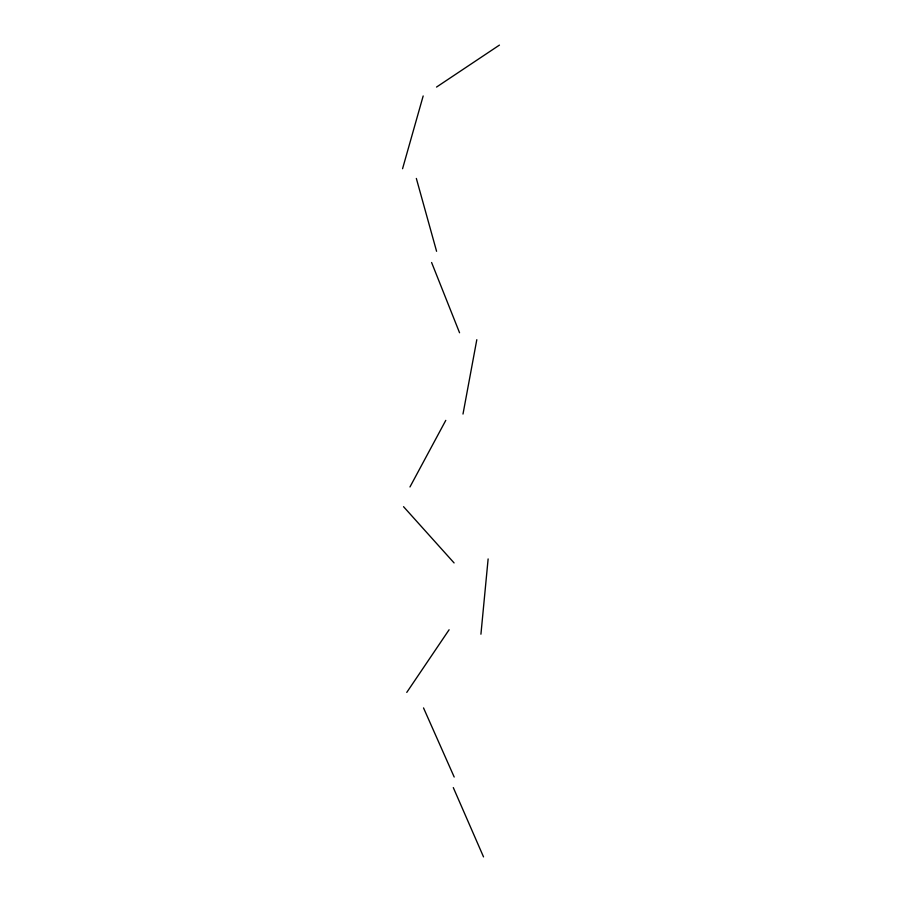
<?xml version="1.0" encoding="UTF-8"?>
<svg xmlns="http://www.w3.org/2000/svg" width="902" height="902" viewBox="0 0 902 902"><rect width="100%" height="100%" fill="white"/><g stroke="black" fill="none" stroke-linecap="round" stroke-linejoin="round"><path stroke-width="1.35" d="M480.924 634.207L488.129 558.936M462.997 414.052L476.808 339.704M402.563 168.719L423.173 95.962M409.959 486.967L445.78 420.366M406.768 692.409L449.106 629.754M436.534 87.066L499.437 45.1M403.544 506.676L454.089 562.927M423.523 707.912L454.191 777.028M453.3 787.593L483.528 856.9M431.607 262.505L459.558 332.759M416.341 178.438L436.579 251.297"/></g></svg>
